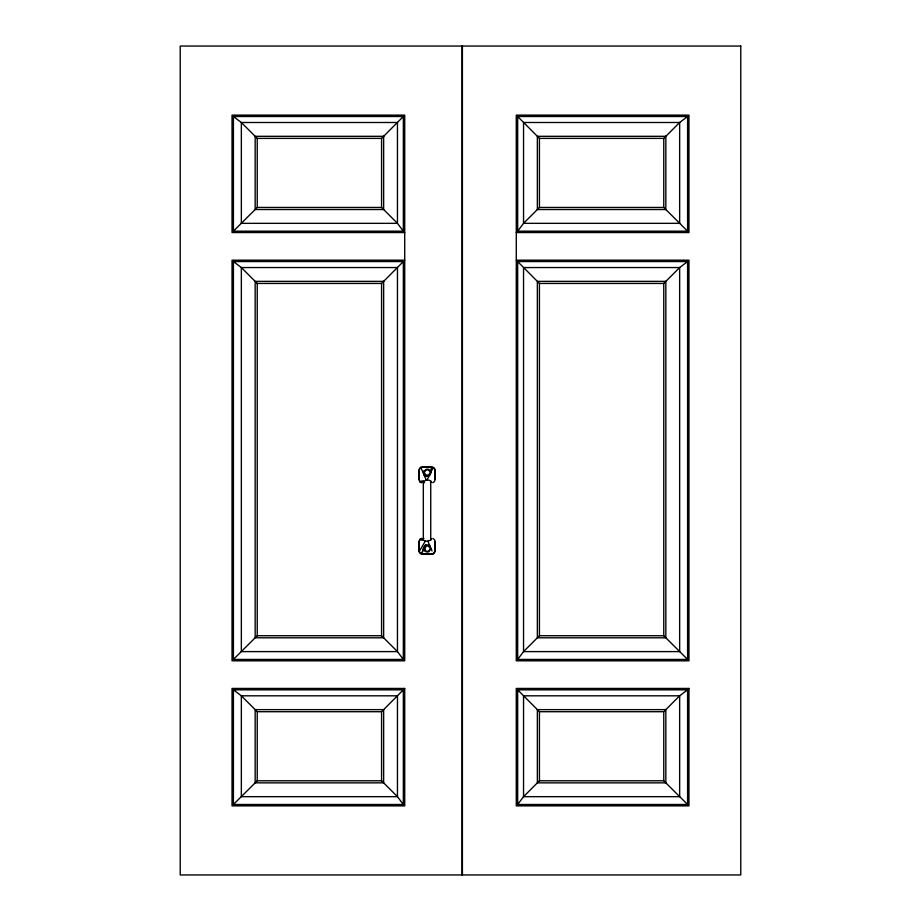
<?xml version="1.0" encoding="UTF-8"?>
<svg xmlns="http://www.w3.org/2000/svg" width="921" height="921" viewBox="0 0 921 921"><rect width="100%" height="100%" fill="white"/><g stroke="black" fill="none" stroke-linecap="round" stroke-linejoin="round"><path stroke-width="1.38" d="M421.691 482.811A3.661 3.661 0 0 1 418.974 479.265L419.343 469.917A3.511 3.511 0 0 1 420.586 467.995L420.989 467.73M432.824 538.486A3.661 3.661 0 0 1 435.092 541.87L434.724 551.219A3.511 3.511 0 0 1 433.48 553.153L433.261 553.843M424.466 548.881L426.342 546.165A2.924 2.924 0 0 1 428.484 546.291L429.911 547.822A2.567 2.567 0 0 1 429.785 549.86L428.184 551.219A2.924 2.924 0 0 1 426.043 551.103L424.466 548.881L423.499 548.951L421.853 553.774L423.718 547.039L425.606 545.048M425.732 544.967L429.082 545.094A32.592 21.16 32.3 0 1 429.75 545.589L431.051 548.432L428.921 551.644A3.143 3.12 0 0 1 426.987 552.001L424.938 551.265L423.51 548.962M423.798 471.253L423.476 473.152L424.328 475.121M420.413 482.178L419.734 481.499L422.624 481.556L427.033 479.956L429.105 476.03A32.592 21.16 -32.3 0 0 429.75 475.547L431.051 472.715L428.921 469.503A3.143 3.12 0 0 0 426.987 469.146L424.017 470.919M430.441 470.792L431.742 467.269L422.325 467.269M419.101 551.621L425.398 540.995A7.126 7.069 0 0 0 427.851 541.134L430.844 540.051M517.66 231.171L523.542 223.343L539.43 207.455L663.765 207.455L687.584 231.171L687.584 116.507L517.66 116.507L517.66 231.171L687.584 231.171M517.66 659.436L523.542 651.608L539.43 635.72L539.43 283.438L517.66 261.564L687.584 261.564L687.584 659.436L517.66 659.436L517.66 261.564M517.66 804.494L523.542 796.665L539.43 780.778L663.765 780.778L687.584 804.494L687.584 689.829L517.66 689.829L517.66 804.494L687.584 804.494M423.223 540.051L419.734 539.648L420.413 538.969M403.34 116.507L381.57 138.38L257.235 138.38L241.348 122.493L233.416 116.507L233.416 231.171L403.34 231.171L403.34 116.507L233.416 116.507M403.34 261.564L381.57 283.438L381.57 635.72L397.458 651.608L403.34 659.436L233.416 659.436L233.416 261.564L403.34 261.564L403.34 659.436M403.34 689.829L381.57 711.703L257.235 711.703L241.348 695.816L233.416 689.829L233.416 804.494L403.34 804.494L403.34 689.829L233.416 689.829M403.34 231.171L397.458 223.343L381.57 207.455L257.235 207.455L233.416 231.171M517.66 116.507L539.43 138.38L663.765 138.38L679.652 122.493L687.584 116.507M233.416 261.564L241.348 267.551L257.235 283.438L257.235 635.72L233.416 659.436M687.584 659.436L663.765 635.72L663.765 283.438L679.652 267.551L687.584 261.564M403.34 804.494L397.458 796.665L381.57 780.778L257.235 780.778L233.416 804.494M517.66 689.829L539.43 711.703L663.765 711.703L679.652 695.816L687.584 689.829M424.984 545.382L425.893 544.887M430.786 482.328C432.674 481.015 428.265 479.841 427.033 479.956M423.28 538.808L423.982 538.52M428.392 476.307L425.893 476.261L424.201 474.994M431.442 481.556L430.74 481.706L430.74 539.441L431.442 539.579M430.74 482.12L431.442 481.982M422.624 539.165L423.326 539.027M419.734 481.499L423.223 481.096M422.509 482.339L423.775 482.362A5.468 5.468 0 0 0 424.19 482.305M431.558 482.339L431.12 482.374A5.468 5.468 0 0 1 430.498 482.339M431.742 553.866L422.325 553.866M419.734 539.648L423.326 539.441L423.326 481.706L422.624 481.556L424.466 482.754M404.722 232.553L232.034 232.553L232.034 115.125L404.722 115.125L404.722 660.818L232.034 660.818L232.034 260.183L404.722 260.183M516.278 232.553L688.966 232.553L688.966 115.125L516.278 115.125L516.278 660.818L688.966 660.818L688.966 260.183L516.278 260.183M257.235 283.438L381.57 283.438M539.43 283.438L663.765 283.438M257.235 635.72L381.57 635.72M539.43 635.72L663.765 635.72M423.476 547.995L424.512 548.191M422.624 481.982L423.326 482.12M430.74 539.027L431.442 539.165M426.124 476.307L426.78 476.456M425.398 540.995L423.89 540.454M420.989 553.417L420.586 553.141A3.511 3.511 0 0 1 419.343 551.219L418.974 541.87A3.661 3.661 0 0 1 421.691 538.336M433.077 467.73L433.48 467.995A3.511 3.511 0 0 1 434.724 469.917L435.092 479.265A3.661 3.661 0 0 1 432.824 482.65M420.816 467.292L426.216 480.002M427.851 541.134L429.75 545.589M431.028 548.605L432.053 551.011M663.765 138.38L663.765 207.455M663.765 711.703L663.765 780.778M539.43 138.38L539.43 207.455M539.43 711.703L539.43 780.778M462.4 46.05L462.4 874.95M462.054 46.05L462.054 874.95M435.092 479.265L435.092 470.47A3.661 3.661 0 0 0 431.419 466.809L422.647 466.809A3.661 3.661 0 0 0 418.974 470.47L418.974 479.265M435.092 541.87L435.092 550.677A3.661 3.661 0 0 1 431.419 554.338L422.647 554.338A3.661 3.661 0 0 1 418.974 550.677L418.974 541.87M381.57 138.38L381.57 207.455M381.57 711.703L381.57 780.778M257.235 138.38L257.235 207.455M257.235 711.703L257.235 780.778M424.616 549.572A2.567 2.567 0 0 1 424.742 547.523M432.375 468.259L430.947 472.001L432.375 468.259M424.949 470.953L424.616 471.575A2.567 2.567 0 0 0 424.742 473.613L426.342 474.971A2.924 2.924 0 0 0 428.484 474.856L429.911 473.325A2.567 2.567 0 0 0 429.785 471.287L428.184 469.929A2.924 2.924 0 0 0 426.043 470.044L424.949 470.953M740.772 46.05L180.228 46.05L180.228 874.95L740.772 874.95L740.772 46.05M397.458 122.493L241.348 122.493L241.348 223.343L397.458 223.343L397.458 122.493M679.652 122.493L523.542 122.493L523.542 223.343L679.652 223.343L679.652 122.493M383.643 136.308L255.163 136.308L255.163 209.528L383.643 209.528L383.643 136.308M665.837 136.308L537.357 136.308L537.357 209.528L665.837 209.528L665.837 136.308M397.458 267.551L241.348 267.551L241.348 651.608L397.458 651.608L397.458 267.551M679.652 267.551L523.542 267.551L523.542 651.608L679.652 651.608L679.652 267.551M383.643 281.366L255.163 281.366L255.163 637.793L383.643 637.793L383.643 281.366M665.837 281.366L537.357 281.366L537.357 637.793L665.837 637.793L665.837 281.366M404.722 688.448L232.034 688.448L232.034 805.875L404.722 805.875L404.722 688.448M688.966 688.448L516.278 688.448L516.278 805.875L688.966 805.875L688.966 688.448M397.458 695.816L241.348 695.816L241.348 796.665L397.458 796.665L397.458 695.816M679.652 695.816L523.542 695.816L523.542 796.665L679.652 796.665L679.652 695.816M383.643 709.63L255.163 709.63L255.163 782.85L383.643 782.85L383.643 709.63M665.837 709.63L537.357 709.63L537.357 782.85L665.837 782.85L665.837 709.63"/></g></svg>
